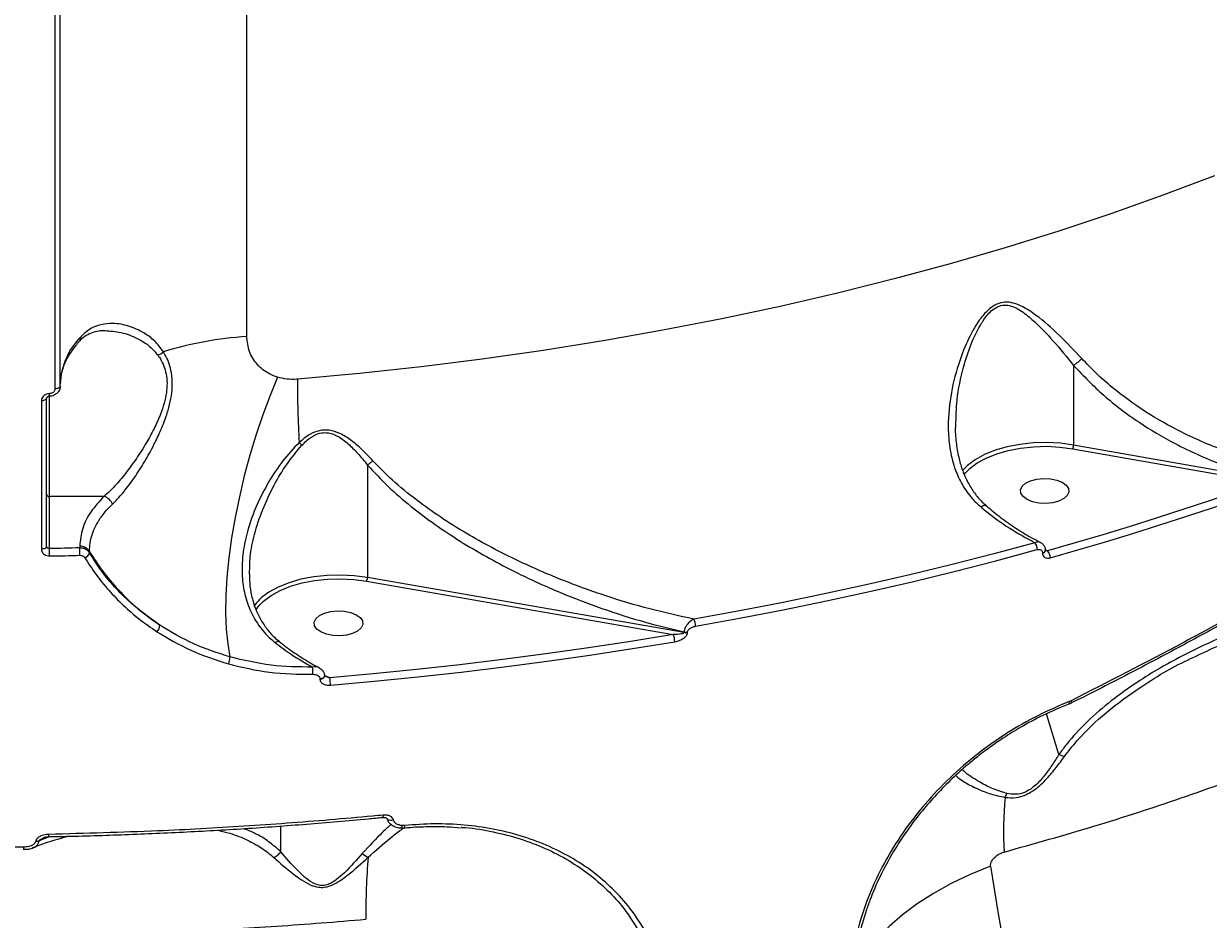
# Model space of a CAD drawing. Header units: millimetres. Extents: x -6901 to 7060, y -7557 to 6158.
# Drawn here: x 1967.4 to 2186.4, y -2627.7 to -2462.2 of the extents above; entities that cross this region are included whole.
import ezdxf

# ---------------------------------------------------------------- set-up
doc = ezdxf.new("R2010")
doc.units = ezdxf.units.MM
for name, color, linetype in [('DIKOM_ОБЪЕКТ', 7, 'Continuous'), ('DIKOM_РАЗМЕР_ЗОНА', 7, 'Continuous'), ('DIKOM_РАЗМЕР_ОБЪЕКТА', 7, 'Continuous')]:
    doc.layers.add(name, color=color, linetype=linetype)
doc.styles.add('style1', font='arial.ttf', dxfattribs={"width": 0.8})
doc.dimstyles.new('1-50', dxfattribs={"dimtxt": 300, "dimasz": 200, "dimexe": 100, "dimexo": 0, "dimgap": 100, "dimtad": 1, "dimtxsty": 'style1', "dimcen": 200, "dimclrd": 7, "dimclre": 7, "dimclrt": 7, "dimadec": 1, "dimazin": 2, "dimtfac": 1, "dimtmove": 0, "dimatfit": 2, "dimfxl": 0, "dimlwd": 25, "dimlwe": 18, "dimarcsym": 0})

# ---------------------------------------------------------------- blocks, each defined once
blk = doc.blocks.new('*D1')
at = {"layer": 'Defpoints', "color": 0, "transparency": 16777216}
for p in [(-4076.66, -462.32), (4983.51, -3127.59), (4983.51, -6854.07)]:
    blk.add_point(p, dxfattribs=at)
at = {"layer": 'DIKOM_РАЗМЕР_ОБЪЕКТА', "color": 7, "lineweight": 18, "transparency": 16777216}
for p, q in [((-4076.66, -462.32), (-4076.66, -6954.07)), ((4983.51, -3127.59), (4983.51, -6954.07))]:
    blk.add_line(p, q, dxfattribs=at)
at = {"layer": 'DIKOM_РАЗМЕР_ОБЪЕКТА', "color": 7, "lineweight": 25, "transparency": 16777216}
blk.add_line((-3876.66, -6854.07), (4783.51, -6854.07), dxfattribs=at)
at = {"layer": 'DIKOM_РАЗМЕР_ОБЪЕКТА', "color": 7, "transparency": 16777216}
for points in [[(-3876.66, -6820.74), (-3876.66, -6887.4), (-4076.66, -6854.07)], [(4783.51, -6820.74), (4783.51, -6887.4), (4983.51, -6854.07)]]:
    blk.add_solid(points, dxfattribs=at)
at = {"layer": 'DIKOM_РАЗМЕР_ОБЪЕКТА', "color": 7, "transparency": 16777216, "insert": (453.43, -6600.9), "char_height": 300, "attachment_point": 5, "style": 'style1'}
blk.add_mtext('9050', dxfattribs=at)
blk = doc.blocks.new('*D2')
at = {"layer": 'Defpoints', "color": 0, "transparency": 16777216}
for p in [(-1102.73, 4151.17), (-5819.23, -4492.42), (4721.24, -4492.42)]:
    blk.add_point(p, dxfattribs=at)
at = {"layer": 'DIKOM_РАЗМЕР_ОБЪЕКТА', "color": 7, "lineweight": 18, "transparency": 16777216}
for p, q in [((-1102.73, 4151.17), (-5919.23, 4151.17)), ((4721.24, -4492.42), (-5919.23, -4492.42))]:
    blk.add_line(p, q, dxfattribs=at)
at = {"layer": 'DIKOM_РАЗМЕР_ОБЪЕКТА', "color": 7, "lineweight": 25, "transparency": 16777216}
blk.add_line((-5819.23, 3951.17), (-5819.23, -4292.42), dxfattribs=at)
at = {"layer": 'DIKOM_РАЗМЕР_ОБЪЕКТА', "color": 7, "transparency": 16777216}
for points in [[(-5852.56, 3951.17), (-5785.89, 3951.17), (-5819.23, 4151.17)], [(-5852.56, -4292.42), (-5785.89, -4292.42), (-5819.23, -4492.42)]]:
    blk.add_solid(points, dxfattribs=at)
at = {"layer": 'DIKOM_РАЗМЕР_ОБЪЕКТА', "color": 7, "transparency": 16777216, "insert": (-6072.4, -170.63), "char_height": 300, "attachment_point": 5, "rotation": 90, "style": 'style1'}
blk.add_mtext('8650', dxfattribs=at)
blk = doc.blocks.new('*D3')
at = {"layer": 'Defpoints', "color": 0, "transparency": 16777216}
for p in [(-1553.27, 6158.28), (-6450.85, -6312.94), (5659.92, -6312.94)]:
    blk.add_point(p, dxfattribs=at)
at = {"layer": 'DIKOM_РАЗМЕР_ЗОНА', "color": 7, "lineweight": 18, "transparency": 16777216}
for p, q in [((-1553.27, 6158.28), (-6550.85, 6158.28)), ((5659.92, -6312.94), (-6550.85, -6312.94))]:
    blk.add_line(p, q, dxfattribs=at)
at = {"layer": 'DIKOM_РАЗМЕР_ЗОНА', "color": 7, "lineweight": 25, "transparency": 16777216}
blk.add_line((-6450.85, 5958.28), (-6450.85, -6112.94), dxfattribs=at)
at = {"layer": 'DIKOM_РАЗМЕР_ЗОНА', "color": 7, "transparency": 16777216}
for points in [[(-6484.18, 5958.28), (-6417.52, 5958.28), (-6450.85, 6158.28)], [(-6484.18, -6112.94), (-6417.52, -6112.94), (-6450.85, -6312.94)]]:
    blk.add_solid(points, dxfattribs=at)
at = {"layer": 'DIKOM_РАЗМЕР_ЗОНА', "color": 7, "transparency": 16777216, "insert": (-6704.02, -77.33), "char_height": 300, "attachment_point": 5, "rotation": 90, "style": 'style1'}
blk.add_mtext('12500', dxfattribs=at)
blk = doc.blocks.new('*D4')
at = {"layer": 'Defpoints', "color": 0, "transparency": 16777216}
for p in [(-5588.2, -1083.32), (7059.54, -2218.88), (7059.54, -7457.08)]:
    blk.add_point(p, dxfattribs=at)
at = {"layer": 'DIKOM_РАЗМЕР_ЗОНА', "color": 7, "lineweight": 18, "transparency": 16777216}
for p, q in [((-5588.2, -1083.32), (-5588.2, -7557.08)), ((7059.54, -2218.88), (7059.54, -7557.08))]:
    blk.add_line(p, q, dxfattribs=at)
at = {"layer": 'DIKOM_РАЗМЕР_ЗОНА', "color": 7, "lineweight": 25, "transparency": 16777216}
blk.add_line((-5388.2, -7457.08), (6859.54, -7457.08), dxfattribs=at)
at = {"layer": 'DIKOM_РАЗМЕР_ЗОНА', "color": 7, "transparency": 16777216}
for points in [[(-5388.2, -7423.74), (-5388.2, -7490.41), (-5588.2, -7457.08)], [(6859.54, -7423.74), (6859.54, -7490.41), (7059.54, -7457.08)]]:
    blk.add_solid(points, dxfattribs=at)
at = {"layer": 'DIKOM_РАЗМЕР_ЗОНА', "color": 7, "transparency": 16777216, "insert": (735.67, -7203.9), "char_height": 300, "attachment_point": 5, "style": 'style1'}
blk.add_mtext('12650', dxfattribs=at)

msp = doc.modelspace()

# ---------------------------------------------------------------- linework, layer by layer
at = {"layer": 'DIKOM_ОБЪЕКТ', "color": 7, "linetype": 'Continuous', "lineweight": 15}
for p, q in [((2008.684, -2519.963), (2008.684, -2219.955)), ((1973.222, -2458.507), (1973.222, -2529.652)), ((1974.182, -2529.137), (1974.182, -2457.992)), ((2161.534, -2525.325), (2161.534, -2540.034)), ((1971.682, -2558.758), (1971.682, -2531.329)), ((1972.182, -2549.53), (1972.182, -2530.972)), ((1970.716, -2531.843), (1970.716, -2559.273)), ((2139.751, -2536.777), (2139.767, -2536.435)), ((2197.689, -2546.376), (2161.534, -2540.034)), ((2161.373, -2540.707), (2196.494, -2546.867)), ((2030.994, -2543.721), (2030.994, -2564.505)), ((2141.282, -2545.498), (2141.606, -2545.102)), ((1982.284, -2549.53), (1972.182, -2549.53)), ((1972.182, -2559.158), (1972.182, -2549.53)), ((1977.795, -2558.72), (1977.795, -2559.029)), ((1979.579, -2559.944), (1979.579, -2559.66)), ((2155.787, -2559.956), (2155.787, -2559.984)), ((2156.725, -2559.565), (2156.28, -2559.369)), ((2156.312, -2559.503), (2156.312, -2559.531)), ((2009.197, -2563.913), (2009.205, -2563.714)), ((2030.834, -2565.178), (2087.483, -2575.019)), ((2089.524, -2574.673), (2030.994, -2564.505)), ((2089.524, -2574.568), (2089.524, -2574.673)), ((2090.162, -2574.673), (2090.162, -2574.568)), ((2022.201, -2583.211), (2022.201, -2583.285)), ((2023.995, -2583.043), (2023.022, -2582.619)), ((2161.023, -2587.299), (2160.714, -2587.439)), ((2161.025, -2587.741), (2160.986, -2587.76)), ((2161.064, -2587.278), (2161.023, -2587.299)), ((2158.821, -2597.2), (2156.504, -2589.717)), ((2033.782, -2608.905), (2033.777, -2608.905)), ((2037.866, -2610.323), (2037.364, -2610.331)), ((2014.983, -2615.201), (2014.983, -2610.475)), ((2037.769, -2610.821), (2037.757, -2610.82)), ((1967.443, -2614.812), (1967.441, -2614.81))]:
    msp.add_line(p, q, dxfattribs=at)
at = {"layer": 'DIKOM_ОБЪЕКТ', "color": 7, "linetype": 'Continuous', "lineweight": 15, "flags": 128}
for points in [[(2187.565, -2490.246), (2178.187, -2493.808), (2168.603, -2497.221), (2158.821, -2500.481), (2148.851, -2503.587), (2138.702, -2506.534), (2128.383, -2509.321), (2117.903, -2511.944), (2107.273, -2514.401), (2096.503, -2516.69), (2085.602, -2518.809), (2074.58, -2520.756), (2063.449, -2522.529), (2052.217, -2524.126), (2040.897, -2525.546), (2029.497, -2526.787), (2018.029, -2527.849)], [(1974.182, -2529.137), (1974.164, -2529.235), (1974.11, -2529.329), (1974.022, -2529.417), (1973.903, -2529.494), (1973.758, -2529.558), (1973.592, -2529.607), (1973.412, -2529.638), (1973.222, -2529.652)], [(2014.388, -2527.497), (2012.981, -2530.877), (2011.649, -2534.426), (2010.403, -2538.107), (2009.257, -2541.884), (2008.223, -2545.72), (2007.309, -2549.578), (2006.525, -2553.418), (2005.879, -2557.203), (2005.377, -2560.897), (2005.024, -2564.461), (2004.824, -2567.862), (2004.778, -2571.065), (2004.888, -2574.039), (2005.151, -2576.754), (2005.566, -2579.184)], [(1971.682, -2531.329), (1971.663, -2531.427), (1971.609, -2531.522), (1971.52, -2531.609), (1971.401, -2531.686), (1971.255, -2531.751), (1971.088, -2531.799), (1970.907, -2531.83), (1970.716, -2531.843)], [(2141.606, -2545.102), (2142.326, -2544.38), (2143.708, -2543.341), (2145.382, -2542.421), (2147.308, -2541.644), (2149.441, -2541.028), (2151.733, -2540.586), (2154.128, -2540.329), (2156.571, -2540.263), (2159.005, -2540.39), (2161.373, -2540.707)], [(2161.534, -2540.034), (2159.092, -2539.708), (2156.582, -2539.577), (2154.062, -2539.645), (2151.592, -2539.91), (2149.229, -2540.366), (2147.029, -2541.002), (2145.043, -2541.803), (2143.317, -2542.751), (2142.877, -2543.047)], [(2142.877, -2543.047), (2141.892, -2543.824), (2140.955, -2544.8)], [(2158.432, -2546.494), (2159.439, -2546.902), (2160.182, -2547.439), (2160.601, -2548.063), (2160.661, -2548.722), (2160.359, -2549.363), (2159.719, -2549.934), (2158.792, -2550.389), (2157.654, -2550.692), (2156.396, -2550.816), (2155.121, -2550.754), (2153.932, -2550.509), (2152.925, -2550.101), (2152.182, -2549.563), (2151.763, -2548.94), (2151.702, -2548.281), (2152.004, -2547.64), (2152.645, -2547.069), (2153.572, -2546.614), (2154.71, -2546.311), (2155.968, -2546.186), (2157.243, -2546.249), (2158.432, -2546.494)], [(2196.494, -2546.867), (2191.677, -2548.578), (2186.814, -2550.255), (2181.906, -2551.896), (2176.954, -2553.502), (2171.959, -2555.072), (2166.922, -2556.606), (2161.843, -2558.104), (2156.725, -2559.565)], [(2157.204, -2560.874), (2162.334, -2559.41), (2167.425, -2557.908), (2172.474, -2556.371), (2177.481, -2554.797), (2182.444, -2553.187), (2187.364, -2551.542), (2192.239, -2549.861), (2197.067, -2548.146)], [(1971.682, -2558.758), (1971.663, -2558.856), (1971.609, -2558.951), (1971.52, -2559.038), (1971.401, -2559.116), (1971.255, -2559.18), (1971.088, -2559.228), (1970.907, -2559.26), (1970.716, -2559.273)], [(1977.795, -2559.029), (1977.093, -2559.047), (1976.392, -2559.065), (1975.69, -2559.082), (1974.989, -2559.098), (1974.287, -2559.114), (1973.585, -2559.13), (1972.884, -2559.144), (1972.182, -2559.158)], [(2154.377, -2558.07), (2146.755, -2560.125), (2139.053, -2562.1), (2131.274, -2563.992), (2123.421, -2565.802), (2115.497, -2567.529), (2107.507, -2569.171), (2099.452, -2570.728), (2091.337, -2572.201)], [(2091.636, -2573.507), (2099.769, -2572.032), (2107.841, -2570.471), (2115.85, -2568.825), (2123.79, -2567.095), (2131.661, -2565.281), (2139.457, -2563.384), (2147.176, -2561.405), (2154.815, -2559.345)], [(1972.22, -2560.53), (1972.924, -2560.516), (1973.627, -2560.501), (1974.33, -2560.486), (1975.034, -2560.47), (1975.737, -2560.453), (1976.44, -2560.436), (1977.143, -2560.418), (1977.846, -2560.4)], [(2030.994, -2564.505), (2028.551, -2564.179), (2026.041, -2564.048), (2023.522, -2564.116), (2021.051, -2564.381), (2018.689, -2564.837), (2016.488, -2565.473), (2014.502, -2566.274), (2012.777, -2567.222), (2012.336, -2567.518)], [(2011.066, -2569.573), (2011.786, -2568.851), (2013.168, -2567.811), (2014.842, -2566.892), (2016.768, -2566.115), (2018.902, -2565.498), (2021.193, -2565.057), (2023.588, -2564.8), (2026.032, -2564.734), (2028.466, -2564.861), (2030.834, -2565.178)], [(2010.368, -2570.517), (2010.728, -2569.987), (2011.066, -2569.573)], [(2027.891, -2570.965), (2028.898, -2571.373), (2029.641, -2571.91), (2030.06, -2572.534), (2030.121, -2573.193), (2029.819, -2573.834), (2029.178, -2574.405), (2028.251, -2574.86), (2027.113, -2575.163), (2025.855, -2575.288), (2024.58, -2575.225), (2023.391, -2574.98), (2022.384, -2574.572), (2021.641, -2574.034), (2021.222, -2573.411), (2021.161, -2572.752), (2021.463, -2572.111), (2022.104, -2571.54), (2023.031, -2571.085), (2024.169, -2570.782), (2025.427, -2570.657), (2026.702, -2570.72), (2027.891, -2570.965)], [(2087.483, -2575.019), (2079.69, -2576.3), (2071.851, -2577.502), (2063.968, -2578.626), (2056.043, -2579.669), (2048.081, -2580.633), (2040.083, -2581.517), (2032.054, -2582.321), (2023.995, -2583.043)], [(2024.157, -2584.408), (2032.235, -2583.684), (2040.283, -2582.879), (2048.3, -2581.993), (2056.281, -2581.027), (2064.225, -2579.98), (2072.127, -2578.854), (2079.985, -2577.649), (2087.796, -2576.365)], [(2023.044, -2582.704), (2023.007, -2582.84), (2022.893, -2582.974), (2022.71, -2583.086), (2022.473, -2583.167), (2022.201, -2583.211)], [(2161.023, -2587.299), (2161.052, -2587.432), (2161.065, -2587.548), (2161.06, -2587.642), (2161.039, -2587.71), (2161.002, -2587.752), (2160.997, -2587.754)], [(2161.064, -2587.278), (2161.09, -2587.411), (2161.101, -2587.527), (2161.095, -2587.622), (2161.072, -2587.692), (2161.034, -2587.735), (2161.027, -2587.739)], [(2033.87, -2608.409), (2033.867, -2608.568), (2033.857, -2608.701), (2033.84, -2608.804), (2033.817, -2608.872), (2033.789, -2608.903), (2033.782, -2608.905)], [(2035.802, -2609.338), (2035.522, -2609.386), (2035.25, -2609.39), (2035.007, -2609.349), (2034.813, -2609.267), (2034.683, -2609.151), (2034.644, -2609.076)], [(2037.364, -2610.331), (2037.321, -2610.498), (2037.273, -2610.637), (2037.22, -2610.742), (2037.165, -2610.807), (2037.11, -2610.831), (2037.104, -2610.831)], [(2146.172, -2617.821), (2142.438, -2619.38), (2138.919, -2621.074), (2135.642, -2622.89), (2132.634, -2624.815), (2129.918, -2626.834), (2127.514, -2628.93), (2125.442, -2631.088), (2123.718, -2633.29), (2122.355, -2635.52), (2121.363, -2637.759), (2120.751, -2639.992), (2120.721, -2640.156)]]:
    msp.add_lwpolyline(points, dxfattribs=at)
at = {"layer": 'DIKOM_ОБЪЕКТ', "color": 7, "linetype": 'Continuous', "lineweight": 15}
for centre, radius, start, end in [((1987.295, -2529.272), 13.122, 134.85889, 177.92839), ((1976.724, -2520.005), 1.316, 318.34516, 1.51502), ((2013.146, -2587.338), 67.522, 93.78846, 107.11417), ((1991.364, -2520.578), 2.936, 287.16369, 310.63002), ((2245.822, -2527.422), 227.793, 180.1074, 183.05416), ((1969.758, -2530.679), 2.467, 352.17689, 3.46976), ((2042.084, -2516.097), 33.371, 224.67378, 225.91441), ((2160.116, -2540.05), 1.418, 332.40664, 0.62783), ((1972.149, -2549.063), 0.468, 184.74312, 274.05625), ((1981.557, -2551.952), 2.528, 23.80997, 73.29471), ((1949.295, -2560.482), 22.925, 359.87919, 3.30967), ((1977.852, -2560.776), 2.056, 32.86106, 91.59168), ((1960.873, -2560.352), 16.973, 359.83675, 4.47101), ((1978.319, -2559.613), 1.302, 288.8753, 345.29496), ((2152.731, -2559.349), 2.084, 0.08818, 37.84515), ((2155.732, -2559.36), 0.599, 275.33107, 345.82916), ((2155.735, -2559.396), 0.591, 275.04371, 347.43151), ((2155.202, -2560.864), 2.002, 359.70332, 40.4546), ((2029.565, -2564.521), 1.429, 332.63688, 0.63259), ((2017.099, -2574.65), 8.576, 123.73629, 145.8703), ((2088.691, -2573.494), 2.946, 359.73498, 26.03618), ((1990.738, -2573.182), 1.894, 315.09895, 355.193), ((2084.886, -2576.333), 2.91, 359.36647, 26.84111), ((2089.843, -2572.7), 1.895, 260.29035, 279.68826), ((2089.843, -2572.805), 1.895, 260.29035, 279.68826), ((2002.863, -2579.323), 2.706, 334.70601, 2.9282), ((2016.11, -2582.012), 4.798, 355.45542, 11.41906), ((2022.278, -2582.441), 0.848, 264.81494, 334.36473), ((2018.69, -2584.364), 5.467, 359.53508, 13.9842), ((2218.895, -2611.585), 70.326, 174.73697, 182.9851), ((2146.443, -2603.758), 2.787, 330.39758, 346.90783), ((2037.237, -2610.459), 0.644, 325.8187, 12.2476), ((1969.756, -2612.128), 2.364, 351.84148, 3.71575), ((1963.534, -2614.465), 3.925, 354.92009, 2.06779), ((1969.881, -2611.668), 1.543, 263.00089, 285.95117), ((2032.435, -2612.804), 3.624, 228.43303, 248.98566), ((2142.649, -2626.136), 111.956, 174.90158, 180.78351), ((2598.598, -2548.962), 457.636, 188.65405, 205.75733)]:
    msp.add_arc(centre, radius, start, end, dxfattribs=at)
for points, knots in [([(2148.665, -2615.247), (2154.242, -2613.679), (2165.404, -2610.54), (2181.516, -2605.3), (2197.116, -2599.689), (2212.742, -2593.43), (2228.275, -2586.474), (2243.578, -2578.773), (2258.013, -2570.621), (2271.507, -2562.053), (2283.994, -2553.105), (2295.299, -2543.894), (2305.418, -2534.439), (2314.383, -2524.768), (2322.314, -2514.813), (2329.053, -2504.601), (2333.517, -2496.844), (2335.349, -2492.447), (2335.708, -2491.585)], [0, 0, 0, 0, 0.0605928, 0.1212603, 0.1819278, 0.24252, 0.3107042, 0.3791082, 0.4476212, 0.5161312, 0.5845273, 0.6527065, 0.7187281, 0.7849574, 0.8512909, 0.9176218, 0.9838461, 1, 1, 1, 1]), ([(2163.038, -2524.041), (2161.667, -2522.59), (2158.887, -2519.648), (2155.252, -2516.432), (2152.472, -2514.586), (2150.676, -2513.824), (2149.221, -2513.545), (2147.695, -2513.77), (2146.029, -2514.7), (2144.891, -2515.913), (2143.348, -2517.984), (2141.782, -2520.882), (2139.966, -2525.628), (2138.636, -2531.141), (2138.218, -2536.495), (2138.636, -2541.049), (2139.519, -2544.468), (2140.91, -2547.454), (2142.51, -2549.744), (2143.827, -2550.961), (2144.38, -2551.472)], [0, 0, 0, 0, 0.0952086, 0.192956, 0.244799, 0.2710694, 0.2981702, 0.3242901, 0.3503878, 0.3910754, 0.4019423, 0.4719639, 0.5438093, 0.6393961, 0.7378509, 0.7988545, 0.8613635, 0.9113743, 0.9628373, 1, 1, 1, 1]), ([(2139.767, -2536.435), (2139.795, -2534.843), (2139.858, -2531.22), (2140.984, -2526.154), (2142.492, -2521.351), (2143.888, -2518.446), (2145.262, -2516.352), (2146.247, -2515.158), (2147.749, -2514.245), (2149.08, -2514.086), (2150.295, -2514.392), (2151.106, -2514.802), (2152.32, -2515.538), (2154.509, -2517.317), (2157.794, -2520.707), (2160.287, -2523.785), (2161.534, -2525.325)], [0, 0, 0, 0, 0.1084066, 0.2467393, 0.3466583, 0.446201, 0.4610788, 0.5155062, 0.5491806, 0.5827238, 0.614877, 0.647239, 0.6541121, 0.7260627, 0.862981, 1, 1, 1, 1]), ([(1993.275, -2522.806), (1992.753, -2522.098), (1991.706, -2520.682), (1989.43, -2519.087), (1986.815, -2517.911), (1984.09, -2517.449), (1981.673, -2517.696), (1979.655, -2518.472), (1978.553, -2519.494), (1978.039, -2519.971)], [0, 0, 0, 0, 0.1281519, 0.256737, 0.426815, 0.5968754, 0.737309, 0.8775692, 1, 1, 1, 1]), ([(1982.523, -2518.91), (1982.11, -2518.917), (1981.193, -2518.931), (1979.923, -2519.287), (1978.778, -2519.914), (1978.047, -2520.466), (1977.735, -2520.86), (1977.708, -2520.894)], [0, 0, 0, 0, 0.2204654, 0.4894384, 0.755866, 0.979002, 1, 1, 1, 1]), ([(1982.458, -2518.889), (1983.447, -2518.956), (1985.432, -2519.091), (1988.167, -2520.124), (1990.557, -2521.484), (1991.673, -2522.751), (1992.23, -2523.382)], [0, 0, 0, 0, 0.2868244, 0.5754072, 0.7881523, 1, 1, 1, 1]), ([(2014.388, -2527.497), (2013.868, -2527.308), (2012.414, -2526.781), (2010.489, -2525.206), (2008.973, -2522.788), (2008.781, -2520.911), (2008.684, -2519.963)], [0, 0, 0, 0, 0.1529582, 0.4283715, 0.7114365, 1, 1, 1, 1]), ([(1977.704, -2520.884), (1977.465, -2521.153), (1976.767, -2521.939), (1975.828, -2523.267), (1974.983, -2524.864), (1974.429, -2526.481), (1974.205, -2527.792), (1974.187, -2528.568), (1974.182, -2528.797)], [0, 0, 0, 0, 0.1034032, 0.3019183, 0.5017467, 0.7047523, 0.9124638, 1, 1, 1, 1]), ([(1992.23, -2523.382), (1992.328, -2523.523), (1992.956, -2524.426), (1993.657, -2525.986), (1993.973, -2528.17), (1993.924, -2529.487), (1993.744, -2530.876), (1993.423, -2532.338), (1992.66, -2534.576), (1991.557, -2537.02), (1990.048, -2539.783), (1988.259, -2542.599), (1986.275, -2545.301), (1984.253, -2547.704), (1982.946, -2548.916), (1982.284, -2549.53)], [0, 0, 0, 0, 0.0201026, 0.1287256, 0.185266, 0.244004, 0.2548621, 0.316791, 0.3805891, 0.4664182, 0.554628, 0.6638209, 0.7761645, 0.8865515, 1, 1, 1, 1]), ([(1983.87, -2550.931), (1984.494, -2550.288), (1985.741, -2549.001), (1987.662, -2546.452), (1989.565, -2543.55), (1991.261, -2540.543), (1992.701, -2537.565), (1993.738, -2534.945), (1994.452, -2532.527), (1994.865, -2530.347), (1994.962, -2528.21), (1994.667, -2525.718), (1993.974, -2523.955), (1993.369, -2522.959), (1993.275, -2522.806)], [0, 0, 0, 0, 0.1101019, 0.2202196, 0.3292883, 0.4383095, 0.5249622, 0.6115146, 0.6753415, 0.7390959, 0.8039962, 0.8688892, 0.9797331, 1, 1, 1, 1]), ([(2163.038, -2524.041), (2162.99, -2524.091), (2162.836, -2524.25), (2162.501, -2524.566), (2162.022, -2524.975), (2161.698, -2525.207), (2161.535, -2525.323)], [0, 0, 0, 0, 0.1074507, 0.3494457, 0.6747002, 1, 1, 1, 1]), ([(2199.017, -2543.804), (2196.053, -2543.059), (2191.572, -2541.932), (2185.73, -2539.647), (2180.554, -2537.267), (2174.737, -2533.966), (2169.569, -2530.208), (2165.705, -2526.829), (2163.927, -2524.971), (2163.038, -2524.041)], [0, 0, 0, 0, 0.2227143, 0.3367326, 0.4507465, 0.6310033, 0.8132762, 0.9066448, 1, 1, 1, 1]), ([(2161.534, -2525.325), (2161.534, -2525.325), (2161.534, -2525.324), (2161.535, -2525.323), (2161.535, -2525.323), (2161.535, -2525.323)], [0, 0, 0, 0, 0.4001243, 0.7633891, 1, 1, 1, 1]), ([(2161.535, -2525.323), (2163.343, -2527.209), (2167.004, -2531.032), (2173.412, -2535.813), (2179.322, -2539.337), (2184.45, -2541.826), (2188.764, -2543.599), (2193.183, -2545.125), (2196.187, -2545.9), (2197.689, -2546.287)], [0, 0, 0, 0, 0.1852048, 0.3752208, 0.5580264, 0.6672719, 0.7765212, 0.8882597, 1, 1, 1, 1]), ([(1974.163, -2529.171), (1974.167, -2529.222), (1974.191, -2529.494), (1974.004, -2529.976), (1973.592, -2530.522), (1972.98, -2530.883), (1972.478, -2531.042), (1972.216, -2531.01), (1972.2, -2531.008)], [0, 0, 0, 0, 0.0531024, 0.2781665, 0.5037817, 0.7375308, 0.9841389, 1, 1, 1, 1]), ([(2018.029, -2527.849), (2017.971, -2527.854), (2017.331, -2527.904), (2016.077, -2527.899), (2014.958, -2527.632), (2014.388, -2527.497)], [0, 0, 0, 0, 0.0468161, 0.5142798, 1, 1, 1, 1]), ([(1627.788, -2530.952), (1629, -2532.065), (1633.78, -2536.45), (1643.216, -2543.776), (1655.935, -2552.806), (1669.561, -2561.353), (1683.922, -2569.435), (1699.271, -2577.174), (1715.591, -2584.53), (1732.849, -2591.468), (1750.675, -2597.84), (1768.995, -2603.638), (1787.727, -2608.866), (1807.166, -2613.606), (1827.273, -2617.821), (1847.992, -2621.485), (1868.887, -2624.52), (1889.883, -2626.931), (1910.906, -2628.735), (1932.278, -2629.961), (1953.939, -2630.579), (1975.82, -2630.578), (1995.925, -2629.989), (2014.234, -2629.012), (2025.21, -2628.115), (2030.703, -2627.667)], [0, 0, 0, 0, 0.0156974, 0.0618723, 0.1080096, 0.1528784, 0.1977815, 0.2426503, 0.2888188, 0.3350248, 0.3811934, 0.4261358, 0.4711129, 0.5160556, 0.5622975, 0.608577, 0.654819, 0.6998737, 0.7449631, 0.790018, 0.8363724, 0.8827642, 0.9291188, 0.9645261, 1, 1, 1, 1]), ([(1972.22, -2530.529), (1972.109, -2530.538), (1971.829, -2530.559), (1971.407, -2530.721), (1971.025, -2531.019), (1970.766, -2531.409), (1970.733, -2531.699), (1970.716, -2531.843)], [0, 0, 0, 0, 0.1418399, 0.3567141, 0.5713141, 0.7857549, 1, 1, 1, 1]), ([(1972.202, -2531.019), (1972.171, -2531.019), (1972.085, -2531.019), (1971.947, -2531.059), (1971.817, -2531.128), (1971.729, -2531.209), (1971.684, -2531.289), (1971.68, -2531.314), (1971.682, -2531.331), (1971.682, -2531.331)], [0, 0, 0, 0, 0.0835488, 0.2335485, 0.3872463, 0.5495732, 0.7301753, 0.9908111, 1, 1, 1, 1]), ([(1973.222, -2529.652), (1973.211, -2529.748), (1973.189, -2529.942), (1973.016, -2530.202), (1972.762, -2530.401), (1972.481, -2530.509), (1972.294, -2530.524), (1972.22, -2530.529)], [0, 0, 0, 0, 0.2142445, 0.4285724, 0.6431741, 0.8580728, 1, 1, 1, 1]), ([(2031.994, -2542.934), (2031.311, -2542.212), (2030.048, -2540.876), (2028.043, -2539.142), (2026.063, -2537.876), (2024.021, -2537.177), (2022.05, -2537.264), (2020.103, -2538.08), (2018.991, -2539.019), (2018.353, -2539.559)], [0, 0, 0, 0, 0.1839826, 0.3401612, 0.4956536, 0.6241861, 0.737469, 0.8492176, 1, 1, 1, 1]), ([(2018.866, -2540.067), (2019.425, -2539.522), (2020.383, -2538.587), (2022.018, -2537.801), (2023.139, -2537.705), (2024.307, -2537.854), (2025.742, -2538.448), (2027.477, -2539.791), (2029.267, -2541.588), (2030.385, -2542.969), (2030.994, -2543.721)], [0, 0, 0, 0, 0.1504191, 0.2579348, 0.3421027, 0.3655874, 0.4905454, 0.6470398, 0.8079139, 1, 1, 1, 1]), ([(2139.652, -2536.768), (2139.651, -2536.825), (2139.617, -2537.87), (2139.826, -2539.829), (2140.278, -2542.454), (2140.994, -2544.823), (2141.934, -2546.947), (2143.158, -2548.881), (2144.304, -2550.302), (2145.126, -2550.979), (2145.374, -2551.183)], [0, 0, 0, 0, 0.0102687, 0.1881869, 0.3587947, 0.502142, 0.6529462, 0.799548, 0.9394583, 1, 1, 1, 1]), ([(2018.353, -2539.559), (2017.322, -2540.661), (2015.235, -2542.891), (2012.665, -2546.839), (2010.433, -2551.124), (2008.83, -2555.508), (2007.91, -2559.819), (2007.71, -2563.689), (2008.153, -2567.269), (2009.151, -2570.444), (2010.792, -2573.387), (2012.507, -2575.357), (2013.668, -2576.32), (2013.925, -2576.534)], [0, 0, 0, 0, 0.1027357, 0.208026, 0.3199229, 0.4345863, 0.5337331, 0.63555, 0.7190789, 0.8048847, 0.8885106, 0.9753356, 1, 1, 1, 1]), ([(2009.205, -2563.714), (2009.217, -2562.715), (2009.244, -2560.331), (2010.078, -2556.366), (2011.548, -2551.897), (2013.601, -2547.576), (2015.974, -2543.53), (2017.896, -2541.229), (2018.866, -2540.067)], [0, 0, 0, 0, 0.1201928, 0.2866896, 0.471421, 0.6604352, 0.8286463, 1, 1, 1, 1]), ([(2030.994, -2543.721), (2030.994, -2543.72), (2030.994, -2543.718), (2030.995, -2543.716), (2030.996, -2543.715), (2030.996, -2543.714)], [0, 0, 0, 0, 0.419486, 0.7630073, 1, 1, 1, 1]), ([(2031.994, -2542.934), (2031.963, -2542.961), (2031.798, -2543.107), (2031.452, -2543.395), (2031.158, -2543.601), (2030.996, -2543.714)], [0, 0, 0, 0, 0.0926998, 0.4977902, 1, 1, 1, 1]), ([(2030.996, -2543.714), (2032.244, -2545.056), (2034.756, -2547.757), (2039, -2551.379), (2043.457, -2554.734), (2048.117, -2557.82), (2052.952, -2560.682), (2058.754, -2563.758), (2065.536, -2566.903), (2073.371, -2569.961), (2081.376, -2572.588), (2086.808, -2573.908), (2089.524, -2574.568)], [0, 0, 0, 0, 0.0822817, 0.1655633, 0.2475161, 0.32949, 0.4129251, 0.4963688, 0.6209049, 0.7454527, 0.8727283, 1, 1, 1, 1]), ([(2091.337, -2572.201), (2088.608, -2571.605), (2083.149, -2570.414), (2074.978, -2567.954), (2066.855, -2565.011), (2058.187, -2561.234), (2050.738, -2557.31), (2044.518, -2553.422), (2039.945, -2550.166), (2035.69, -2546.713), (2033.178, -2544.145), (2031.994, -2542.934)], [0, 0, 0, 0, 0.126975, 0.2539551, 0.3836715, 0.5133751, 0.6746727, 0.7565617, 0.8384273, 0.9238212, 1, 1, 1, 1]), ([(1982.284, -2549.53), (1981.438, -2550.445), (1979.695, -2552.329), (1978.121, -2555.441), (1977.905, -2557.617), (1977.795, -2558.72)], [0, 0, 0, 0, 0.3175086, 0.6539161, 1, 1, 1, 1]), ([(1979.579, -2559.66), (1979.675, -2558.639), (1979.87, -2556.567), (1981.277, -2553.89), (1982.759, -2552.028), (1983.622, -2551.176), (1983.87, -2550.931)], [0, 0, 0, 0, 0.3362359, 0.6822421, 0.9087879, 1, 1, 1, 1]), ([(2144.38, -2551.472), (2144.4, -2551.458), (2144.561, -2551.345), (2144.856, -2551.187), (2145.179, -2551.11), (2145.288, -2551.194), (2145.336, -2551.23)], [0, 0, 0, 0, 0.0464122, 0.3750181, 0.7286694, 1, 1, 1, 1]), ([(2145.342, -2551.211), (2146.237, -2551.952), (2148.038, -2553.443), (2150.828, -2555.391), (2153.301, -2556.938), (2154.841, -2557.714), (2155.427, -2558.01)], [0, 0, 0, 0, 0.273536, 0.5505728, 0.8288022, 1, 1, 1, 1]), ([(2144.38, -2551.472), (2144.653, -2551.696), (2146.369, -2553.105), (2149.679, -2555.523), (2152.79, -2557.21), (2154.377, -2558.07)], [0, 0, 0, 0, 0.0849866, 0.5334688, 1, 1, 1, 1]), ([(2215.369, -2557.387), (2214.853, -2557.699), (2212.273, -2559.259), (2205.498, -2563.291), (2194.867, -2569.401), (2179.468, -2577.885), (2168.011, -2583.732), (2161.064, -2587.278)], [0, 0, 0, 0, 0.0299899, 0.1499525, 0.3900724, 0.6301907, 1, 1, 1, 1]), ([(1970.716, -2559.273), (1970.724, -2559.367), (1970.742, -2559.606), (1970.922, -2559.964), (1971.262, -2560.284), (1971.713, -2560.497), (1972.051, -2560.519), (1972.22, -2560.53)], [0, 0, 0, 0, 0.1406409, 0.3551024, 0.5698532, 0.7848701, 1, 1, 1, 1]), ([(1972.182, -2559.158), (1972.126, -2559.157), (1972.013, -2559.154), (1971.863, -2559.089), (1971.75, -2558.986), (1971.69, -2558.869), (1971.684, -2558.789), (1971.682, -2558.758)], [0, 0, 0, 0, 0.215445, 0.4305936, 0.6452669, 0.8595438, 1, 1, 1, 1]), ([(1979.579, -2559.944), (1979.551, -2559.9), (1979.416, -2559.688), (1979.068, -2559.365), (1978.471, -2559.076), (1978.02, -2559.044), (1977.795, -2559.029)], [0, 0, 0, 0, 0.0806543, 0.3870891, 0.6935772, 1, 1, 1, 1]), ([(1979.579, -2559.66), (1980.37, -2560.898), (1981.96, -2563.385), (1984.978, -2566.921), (1988.478, -2570.321), (1991.237, -2572.33), (1992.625, -2573.341)], [0, 0, 0, 0, 0.237387, 0.4771611, 0.7370124, 1, 1, 1, 1]), ([(1992.625, -2573.341), (1990.564, -2571.853), (1987.442, -2569.599), (1983.948, -2565.959), (1981.558, -2563.048), (1980.233, -2560.969), (1979.579, -2559.944)], [0, 0, 0, 0, 0.3951664, 0.5986711, 0.802178, 1, 1, 1, 1]), ([(2155.416, -2558.039), (2155.263, -2557.986), (2154.953, -2557.88), (2154.57, -2558.006), (2154.377, -2558.07)], [0, 0, 0, 0, 0.4929461, 1, 1, 1, 1]), ([(2154.815, -2559.345), (2154.93, -2559.324), (2155.159, -2559.283), (2155.463, -2559.368), (2155.683, -2559.552), (2155.778, -2559.77), (2155.785, -2559.913), (2155.787, -2559.956)], [0, 0, 0, 0, 0.2336477, 0.4673431, 0.6955323, 0.9087249, 1, 1, 1, 1]), ([(2155.415, -2558.057), (2155.461, -2558.073), (2155.696, -2558.154), (2156.022, -2558.512), (2156.29, -2559.01), (2156.288, -2559.368), (2156.287, -2559.506)], [0, 0, 0, 0, 0.0805681, 0.4166706, 0.7743904, 1, 1, 1, 1]), ([(2155.787, -2559.984), (2155.791, -2560.048), (2155.801, -2560.256), (2155.937, -2560.574), (2156.256, -2560.844), (2156.7, -2560.968), (2157.036, -2560.905), (2157.204, -2560.874)], [0, 0, 0, 0, 0.0931184, 0.3039285, 0.530222, 0.7651835, 1, 1, 1, 1]), ([(2156.725, -2559.565), (2156.635, -2559.561), (2156.471, -2559.555), (2156.322, -2559.498), (2156.256, -2559.472)], [0, 0, 0, 0, 0.5532278, 1, 1, 1, 1]), ([(2215.252, -2557.835), (2214.4, -2558.357), (2210.513, -2560.74), (2203.428, -2564.896), (2194.009, -2570.289), (2184.45, -2575.57), (2174.755, -2580.742), (2166.949, -2584.8), (2162.325, -2587.098), (2161.029, -2587.743)], [0, 0, 0, 0, 0.0499448, 0.2277442, 0.4046431, 0.5808095, 0.7564364, 0.9317141, 1, 1, 1, 1]), ([(1977.846, -2560.4), (1977.959, -2560.407), (1978.185, -2560.419), (1978.485, -2560.559), (1978.659, -2560.719), (1978.727, -2560.824), (1978.741, -2560.846)], [0, 0, 0, 0, 0.3067333, 0.613284, 0.9194848, 1, 1, 1, 1]), ([(1978.741, -2560.846), (1979.409, -2561.891), (1980.746, -2563.982), (1983.134, -2566.905), (1985.809, -2569.665), (1988.773, -2572.242), (1990.977, -2573.76), (1992.079, -2574.519)], [0, 0, 0, 0, 0.1976807, 0.3953886, 0.5930934, 0.7965423, 1, 1, 1, 1]), ([(2009.177, -2563.909), (2009.179, -2564.441), (2009.184, -2565.792), (2009.529, -2567.868), (2010.165, -2570.085), (2011.093, -2572.113), (2012.294, -2573.931), (2013.514, -2575.363), (2014.433, -2576.092), (2014.774, -2576.362)], [0, 0, 0, 0, 0.109936, 0.2787611, 0.4441575, 0.6031312, 0.7585694, 0.9104329, 1, 1, 1, 1]), ([(2216.26, -2567.304), (2214.52, -2567.662), (2209.798, -2568.634), (2202.216, -2570.665), (2193.62, -2573.551), (2185.324, -2577.039), (2178.563, -2580.551), (2172.966, -2584.005), (2168.427, -2587.251), (2164.02, -2591.056), (2160.859, -2594.436), (2159.281, -2596.575), (2158.821, -2597.2)], [0, 0, 0, 0, 0.0783342, 0.212592, 0.3472661, 0.4817925, 0.6158495, 0.6916663, 0.7820708, 0.8726183, 0.9628123, 1, 1, 1, 1]), ([(2182.913, -2579.621), (2185.907, -2578.203), (2191.99, -2575.322), (2200.887, -2572.205), (2206.77, -2570.61), (2209.3, -2569.925)], [0, 0, 0, 0, 0.35564, 0.7227912, 1, 1, 1, 1]), ([(2091.337, -2572.201), (2091.102, -2572.326), (2090.639, -2572.572), (2090.082, -2573.148), (2089.745, -2573.696), (2089.566, -2574.161), (2089.538, -2574.43), (2089.524, -2574.568)], [0, 0, 0, 0, 0.2736379, 0.5372417, 0.7207916, 0.8565616, 1, 1, 1, 1]), ([(1992.079, -2574.519), (1994.115, -2575.737), (1998.236, -2578.2), (2002.934, -2579.714), (2005.31, -2580.479)], [0, 0, 0, 0, 0.4941773, 1, 1, 1, 1]), ([(2005.566, -2579.184), (2003.294, -2578.453), (1998.697, -2576.973), (1994.664, -2574.561), (1992.625, -2573.341)], [0, 0, 0, 0, 0.4941568, 1, 1, 1, 1]), ([(2089.524, -2574.673), (2089.521, -2574.687), (2089.517, -2574.72), (2089.472, -2574.773), (2089.327, -2574.863), (2088.666, -2575.036), (2088.013, -2575.026), (2087.483, -2575.019)], [0, 0, 0, 0, 0.0233241, 0.0519748, 0.1042282, 0.2733861, 1, 1, 1, 1]), ([(2087.796, -2576.365), (2088.107, -2576.293), (2088.703, -2576.156), (2089.437, -2575.765), (2089.888, -2575.353), (2090.119, -2574.995), (2090.148, -2574.781), (2090.162, -2574.673)], [0, 0, 0, 0, 0.308896, 0.5923527, 0.7697308, 0.8844916, 1, 1, 1, 1]), ([(2090.162, -2574.568), (2090.171, -2574.499), (2090.189, -2574.36), (2090.335, -2574.134), (2090.617, -2573.878), (2091.073, -2573.638), (2091.442, -2573.552), (2091.636, -2573.507)], [0, 0, 0, 0, 0.1189656, 0.2373779, 0.412303, 0.6910244, 1, 1, 1, 1]), ([(2014.737, -2576.41), (2014.688, -2576.371), (2014.571, -2576.281), (2014.283, -2576.345), (2014.046, -2576.46), (2013.941, -2576.524), (2013.925, -2576.534)], [0, 0, 0, 0, 0.2986234, 0.7073457, 0.9545742, 1, 1, 1, 1]), ([(2013.925, -2576.534), (2014.91, -2577.276), (2017.167, -2578.976), (2019.499, -2580.31), (2020.813, -2581.062)], [0, 0, 0, 0, 0.4365681, 1, 1, 1, 1]), ([(2014.75, -2576.362), (2015.005, -2576.571), (2016.15, -2577.509), (2018.252, -2578.94), (2020.438, -2580.328), (2021.709, -2580.974), (2022.046, -2581.146)], [0, 0, 0, 0, 0.1077386, 0.4853461, 0.8633505, 1, 1, 1, 1]), ([(2020.813, -2581.062), (2018.242, -2581.033), (2013.035, -2580.973), (2008.076, -2579.786), (2005.566, -2579.184)], [0, 0, 0, 0, 0.493766, 1, 1, 1, 1]), ([(2159.838, -2597.576), (2160.592, -2596.605), (2162.868, -2593.671), (2167.504, -2589.313), (2174.393, -2584.35), (2179.591, -2581.119), (2182.81, -2579.668), (2182.913, -2579.621)], [0, 0, 0, 0, 0.128955, 0.3896972, 0.6508478, 0.9888204, 1, 1, 1, 1]), ([(2005.31, -2580.479), (2007.812, -2581.079), (2012.878, -2582.295), (2018.199, -2582.359), (2020.893, -2582.392)], [0, 0, 0, 0, 0.4937612, 1, 1, 1, 1]), ([(2022.024, -2581.185), (2021.991, -2581.162), (2021.81, -2581.036), (2021.384, -2580.98), (2020.992, -2581.036), (2020.813, -2581.062)], [0, 0, 0, 0, 0.1046157, 0.5903854, 1, 1, 1, 1]), ([(2022.038, -2581.203), (2022.177, -2581.274), (2022.503, -2581.44), (2022.85, -2581.892), (2023.048, -2582.353), (2023.025, -2582.627), (2023.018, -2582.703)], [0, 0, 0, 0, 0.243372, 0.5722523, 0.8812549, 1, 1, 1, 1]), ([(2020.893, -2582.392), (2021.058, -2582.4), (2021.387, -2582.415), (2021.794, -2582.577), (2022.059, -2582.799), (2022.184, -2583.017), (2022.196, -2583.156), (2022.201, -2583.211)], [0, 0, 0, 0, 0.2718085, 0.538825, 0.7375827, 0.8966127, 1, 1, 1, 1]), ([(2022.201, -2583.285), (2022.216, -2583.404), (2022.247, -2583.64), (2022.491, -2583.968), (2022.917, -2584.255), (2023.509, -2584.424), (2023.953, -2584.413), (2024.157, -2584.408)], [0, 0, 0, 0, 0.1523115, 0.3040494, 0.5080421, 0.7732364, 1, 1, 1, 1]), ([(2023.03, -2582.71), (2023.029, -2582.708), (2023.024, -2582.7), (2023.058, -2582.737), (2023.122, -2582.782), (2023.18, -2582.803), (2023.195, -2582.808)], [0, 0, 0, 0, 0.1288295, 0.4928253, 0.8747774, 1, 1, 1, 1]), ([(2023.995, -2583.043), (2023.859, -2583.016), (2023.589, -2582.963), (2023.326, -2582.859), (2023.195, -2582.808)], [0, 0, 0, 0, 0.5019468, 1, 1, 1, 1]), ([(2160.714, -2587.439), (2158.765, -2588.26), (2154.868, -2589.902), (2149.176, -2593.193), (2143.73, -2597.034), (2138.635, -2601.431), (2133.991, -2606.308), (2129.894, -2611.595), (2126.423, -2617.212), (2123.651, -2623.08), (2121.637, -2629.099), (2120.435, -2635.17), (2119.999, -2641.222), (2120.414, -2645.128), (2120.622, -2647.082)], [0, 0, 0, 0, 0.0836187, 0.1671668, 0.2504173, 0.333853, 0.4173037, 0.5004878, 0.5837388, 0.6671392, 0.7504579, 0.833396, 0.9166279, 1, 1, 1, 1]), ([(2160.635, -2587.91), (2159.024, -2588.579), (2156.038, -2589.82), (2151.997, -2591.997), (2148.743, -2594.003), (2146.166, -2595.784), (2143.995, -2597.418), (2140.606, -2600.174), (2136.082, -2604.475), (2131.534, -2609.995), (2128.139, -2615.15), (2125.726, -2619.634), (2124.141, -2623.338), (2123.085, -2626.334), (2122.295, -2628.969), (2121.515, -2632.291), (2120.902, -2636.422), (2120.636, -2641.349), (2121.014, -2644.797), (2121.218, -2646.656)], [0, 0, 0, 0, 0.0701805, 0.130068, 0.179108, 0.2176962, 0.2497968, 0.2824371, 0.3832491, 0.4844466, 0.5525077, 0.6196006, 0.6820017, 0.7112416, 0.7464533, 0.7928296, 0.850293, 0.9192736, 1, 1, 1, 1]), ([(2160.628, -2587.9), (2160.617, -2587.918), (2160.602, -2587.943), (2160.576, -2587.94), (2160.569, -2587.939)], [0, 0, 0, 0, 0.7363664, 1, 1, 1, 1]), ([(2161.099, -2587.699), (2161.019, -2587.745), (2160.853, -2587.837), (2160.676, -2587.89), (2160.585, -2587.917)], [0, 0, 0, 0, 0.4886236, 1, 1, 1, 1]), ([(2160.714, -2587.439), (2160.719, -2587.52), (2160.73, -2587.686), (2160.696, -2587.846), (2160.646, -2587.886), (2160.628, -2587.9)], [0, 0, 0, 0, 0.3786074, 0.7767731, 1, 1, 1, 1]), ([(2158.825, -2597.206), (2158.825, -2597.207), (2158.734, -2597.355), (2158.222, -2598.16), (2157.269, -2599.64), (2155.798, -2601.602), (2154.197, -2603.265), (2152.459, -2604.305), (2150.739, -2604.674), (2149.722, -2604.491), (2149.157, -2604.389)], [0, 0, 0, 0, 0.0002777, 0.0414534, 0.2242977, 0.4065755, 0.5849808, 0.7124759, 0.8404501, 1, 1, 1, 1]), ([(2158.821, -2597.2), (2158.821, -2597.201), (2158.822, -2597.203), (2158.824, -2597.205), (2158.825, -2597.206), (2158.825, -2597.206)], [0, 0, 0, 0, 0.451964, 0.8399344, 1, 1, 1, 1]), ([(2159.838, -2597.576), (2159.814, -2597.572), (2159.666, -2597.55), (2159.335, -2597.461), (2159.005, -2597.296), (2158.825, -2597.206)], [0, 0, 0, 0, 0.0844014, 0.5003863, 1, 1, 1, 1]), ([(2148.866, -2605.134), (2149.522, -2605.19), (2150.715, -2605.293), (2152.685, -2604.754), (2154.702, -2603.539), (2156.579, -2601.716), (2158.329, -2599.62), (2159.335, -2598.258), (2159.838, -2597.576)], [0, 0, 0, 0, 0.1672653, 0.3043135, 0.4416611, 0.6370123, 0.8182895, 1, 1, 1, 1]), ([(2139.791, -2601.167), (2140.266, -2601.549), (2141.307, -2602.385), (2143.589, -2603.496), (2146.115, -2604.542), (2147.949, -2604.937), (2148.866, -2605.134)], [0, 0, 0, 0, 0.2580229, 0.5655984, 0.7830439, 1, 1, 1, 1]), ([(2149.157, -2604.389), (2148.178, -2604.084), (2146.216, -2603.473), (2143.633, -2601.998), (2141.776, -2600.867), (2141.108, -2600.134), (2141, -2600.015)], [0, 0, 0, 0, 0.2697545, 0.5403103, 0.925753, 1, 1, 1, 1]), ([(2033.776, -2608.887), (2032.896, -2608.977), (2028.237, -2609.452), (2019.75, -2610.153), (2008.337, -2610.98), (1996.911, -2611.633), (1985.469, -2612.111), (1977.196, -2612.38), (1972.732, -2612.441), (1972.096, -2612.45)], [0, 0, 0, 0, 0.0433098, 0.2293383, 0.4149248, 0.5998573, 0.7843595, 0.969268, 1, 1, 1, 1]), ([(2033.87, -2608.409), (2033.215, -2608.472), (2029.938, -2608.786), (2021.392, -2609.546), (2008.181, -2610.521), (1990.876, -2611.479), (1978.829, -2611.797), (1972.115, -2611.975)], [0, 0, 0, 0, 0.0321575, 0.1607923, 0.4182836, 0.6757751, 1, 1, 1, 1]), ([(2035.335, -2610.162), (2034.822, -2610.62), (2033.163, -2612.101), (2031.31, -2614.121), (2030.031, -2615.515)], [0, 0, 0, 0, 0.3096009, 1, 1, 1, 1]), ([(2034.647, -2609.08), (2034.646, -2609.078), (2034.644, -2609.074), (2034.566, -2609.015), (2034.412, -2608.951), (2034.147, -2608.89), (2033.917, -2608.9), (2033.78, -2608.906)], [0, 0, 0, 0, 0.1127333, 0.2564604, 0.4281731, 0.6606458, 1, 1, 1, 1]), ([(2035.802, -2609.338), (2035.792, -2609.298), (2035.753, -2609.141), (2035.582, -2608.874), (2035.19, -2608.586), (2034.596, -2608.39), (2034.12, -2608.402), (2033.87, -2608.409)], [0, 0, 0, 0, 0.0579659, 0.2245161, 0.4300492, 0.7004905, 1, 1, 1, 1]), ([(2037.104, -2610.819), (2037.007, -2610.814), (2036.597, -2610.797), (2035.943, -2610.594), (2035.253, -2610.159), (2034.793, -2609.618), (2034.696, -2609.203), (2034.656, -2609.029)], [0, 0, 0, 0, 0.0875819, 0.3676008, 0.6126975, 0.8382883, 1, 1, 1, 1]), ([(2037.364, -2610.331), (2037.122, -2610.296), (2036.681, -2610.234), (2036.183, -2609.956), (2035.897, -2609.646), (2035.829, -2609.427), (2035.802, -2609.338)], [0, 0, 0, 0, 0.3467298, 0.6312394, 0.8513288, 1, 1, 1, 1]), ([(2082.628, -2630.307), (2081.64, -2628.704), (2079.818, -2625.747), (2076.377, -2621.987), (2072.704, -2618.831), (2068.597, -2616.125), (2064.103, -2613.9), (2059.288, -2612.159), (2054.198, -2610.907), (2048.883, -2610.185), (2043.42, -2609.931), (2039.715, -2610.192), (2037.866, -2610.323)], [0, 0, 0, 0, 0.1166819, 0.2150843, 0.3137976, 0.4122018, 0.5100607, 0.608227, 0.7060847, 0.8039541, 0.9021323, 1, 1, 1, 1]), ([(1967.456, -2614.323), (1961.539, -2614.365), (1949.704, -2614.447), (1931.917, -2614.075), (1914.126, -2613.367), (1902.307, -2612.562), (1896.397, -2612.159)], [0, 0, 0, 0, 0.2490998, 0.4981997, 0.7490997, 1, 1, 1, 1]), ([(1975.615, -2612.376), (1974.34, -2612.726), (1972.16, -2613.326), (1969.956, -2614.144), (1969.04, -2614.484)], [0, 0, 0, 0, 0.5847287, 1, 1, 1, 1]), ([(1972.115, -2611.975), (1971.955, -2611.983), (1971.449, -2612.009), (1970.727, -2612.19), (1970.129, -2612.529), (1969.8, -2612.861), (1969.729, -2613.087), (1969.693, -2613.2)], [0, 0, 0, 0, 0.1605587, 0.5081495, 0.7318574, 0.8653861, 1, 1, 1, 1]), ([(1970.305, -2613.152), (1970.47, -2613.082), (1971.003, -2612.857), (1971.534, -2612.632), (1971.902, -2612.477)], [0, 0, 0, 0, 0.3085575, 1, 1, 1, 1]), ([(1972.095, -2612.483), (1972.02, -2612.479), (1971.692, -2612.461), (1971.299, -2612.543), (1971.039, -2612.665), (1970.997, -2612.685)], [0, 0, 0, 0, 0.1990966, 0.869088, 1, 1, 1, 1]), ([(2003.485, -2611.228), (2004.17, -2611.393), (2006.034, -2611.843), (2008.674, -2612.924), (2011.428, -2614.392), (2012.932, -2615.622), (2013.688, -2616.241)], [0, 0, 0, 0, 0.1802541, 0.4901613, 0.7439354, 1, 1, 1, 1]), ([(2014.983, -2615.201), (2014.246, -2614.552), (2012.764, -2613.248), (2010.474, -2611.863), (2008.889, -2611.225), (2008.223, -2610.957)], [0, 0, 0, 0, 0.3645223, 0.7327789, 1, 1, 1, 1]), ([(2031.136, -2616.187), (2032.491, -2614.973), (2034.546, -2613.133), (2036.689, -2611.482), (2037.463, -2610.941), (2037.627, -2610.827)], [0, 0, 0, 0, 0.604328, 0.916212, 1, 1, 1, 1]), ([(2037.934, -2610.802), (2037.781, -2610.822), (2037.503, -2610.86), (2037.232, -2610.816), (2037.109, -2610.796)], [0, 0, 0, 0, 0.5474281, 1, 1, 1, 1]), ([(2048.195, -2610.799), (2047.364, -2610.729), (2045.265, -2610.552), (2041.823, -2610.585), (2039.167, -2610.679), (2037.81, -2610.851), (2037.762, -2610.857)], [0, 0, 0, 0, 0.2431725, 0.6145272, 0.9863465, 1, 1, 1, 1]), ([(2048.318, -2610.669), (2048.361, -2610.67), (2050.18, -2610.744), (2053.653, -2611.347), (2058.646, -2612.529), (2063.353, -2614.254), (2067.75, -2616.436), (2071.769, -2619.095), (2075.361, -2622.195), (2078.728, -2625.887), (2080.51, -2628.788), (2081.477, -2630.362)], [0, 0, 0, 0, 0.0028669, 0.1241076, 0.2454107, 0.3670985, 0.4884094, 0.6105124, 0.7330051, 0.8551139, 1, 1, 1, 1]), ([(1969.057, -2614.516), (1969.03, -2614.529), (1968.731, -2614.675), (1968.175, -2614.781), (1967.656, -2614.785), (1967.443, -2614.786)], [0, 0, 0, 0, 0.0557724, 0.6109531, 1, 1, 1, 1]), ([(1969.693, -2613.2), (1969.659, -2613.308), (1969.592, -2613.524), (1969.283, -2613.834), (1968.727, -2614.141), (1968.066, -2614.297), (1967.602, -2614.317), (1967.456, -2614.323)], [0, 0, 0, 0, 0.1388677, 0.2767581, 0.4965875, 0.8418666, 1, 1, 1, 1]), ([(1969.046, -2614.507), (1969.085, -2614.5), (1969.395, -2614.441), (1969.775, -2614.13), (1970.172, -2613.671), (1970.26, -2613.329), (1970.305, -2613.152)], [0, 0, 0, 0, 0.0559777, 0.4501387, 0.7166373, 1, 1, 1, 1]), ([(1970.305, -2613.152), (1970.316, -2613.129), (1970.34, -2613.08), (1970.437, -2612.985), (1970.651, -2612.835), (1970.856, -2612.741), (1970.993, -2612.678)], [0, 0, 0, 0, 0.091558, 0.1961397, 0.4602933, 1, 1, 1, 1]), ([(2013.688, -2616.241), (2013.726, -2616.223), (2013.969, -2616.115), (2014.449, -2615.82), (2014.792, -2615.427), (2014.98, -2615.213)], [0, 0, 0, 0, 0.0794427, 0.4972088, 1, 1, 1, 1]), ([(2013.688, -2616.241), (2014.836, -2617.262), (2016.389, -2618.643), (2018.782, -2620.402), (2020.282, -2621.286), (2021.747, -2621.759), (2023.006, -2621.789), (2024.326, -2621.457), (2025.801, -2620.661), (2028.227, -2618.845), (2029.915, -2617.302), (2031.136, -2616.187)], [0, 0, 0, 0, 0.2657847, 0.3593746, 0.4543041, 0.5177532, 0.5632823, 0.6085749, 0.6803165, 0.7688737, 1, 1, 1, 1]), ([(2014.98, -2615.213), (2014.98, -2615.212), (2014.982, -2615.21), (2014.983, -2615.205), (2014.983, -2615.202), (2014.983, -2615.201)], [0, 0, 0, 0, 0.2414915, 0.568572, 1, 1, 1, 1]), ([(2030.031, -2615.515), (2028.981, -2616.703), (2027.54, -2618.333), (2025.438, -2620.259), (2024.166, -2621.102), (2022.999, -2621.45), (2021.883, -2621.388), (2020.617, -2620.832), (2019.323, -2619.868), (2017.3, -2617.891), (2015.924, -2616.32), (2014.981, -2615.214), (2014.98, -2615.213)], [0, 0, 0, 0, 0.2369819, 0.325274, 0.3938171, 0.4351335, 0.4764529, 0.536457, 0.630861, 0.7257811, 0.9996849, 1, 1, 1, 1]), ([(2146.172, -2617.821), (2146.167, -2617.73), (2146.157, -2617.54), (2146.265, -2617.146), (2146.513, -2616.69), (2147.035, -2616.08), (2147.605, -2615.679), (2148.208, -2615.39), (2148.483, -2615.304), (2148.665, -2615.247)], [0, 0, 0, 0, 0.0767349, 0.1605272, 0.3174071, 0.466124, 0.7624948, 0.8428295, 1, 1, 1, 1])]:
    msp.add_open_spline(points, degree=3, knots=knots, dxfattribs=at)

# ---------------------------------------------------------------- dimensions: what is measured, and where the dimension line sits
at = {"layer": 'DIKOM_РАЗМЕР_ЗОНА'}
dim = msp.add_linear_dim(base=(-6450.85, -6312.937), p1=(-1553.272, 6158.285), p2=(5659.925, -6312.937), angle=90, text='12500', dimstyle='1-50', dxfattribs=at)
dim.commit()
dim.dimension.update_dxf_attribs({"geometry": '*D3', "text_midpoint": (-6450.85, -77.326), "dimtype": 160})
dim = msp.add_linear_dim(base=(7059.538, -7457.077), p1=(-5588.199, -1083.325), p2=(7059.538, -2218.883), text='12650', dimstyle='1-50', dxfattribs=at)
dim.commit()
dim.dimension.update_dxf_attribs({"geometry": '*D4', "text_midpoint": (735.669, -7457.077), "dimtype": 160})
at = {"layer": 'DIKOM_РАЗМЕР_ОБЪЕКТА'}
dim = msp.add_linear_dim(base=(-5819.225, -4492.425), p1=(-1102.732, 4151.169), p2=(4721.24, -4492.425), angle=90, text='8650', dimstyle='1-50', dxfattribs=at)
dim.commit()
dim.dimension.update_dxf_attribs({"geometry": '*D2', "text_midpoint": (-5819.225, -170.628), "dimtype": 160})
dim = msp.add_linear_dim(base=(4983.514, -6854.07), p1=(-4076.663, -462.325), p2=(4983.514, -3127.595), text='9050', dimstyle='1-50', dxfattribs=at)
dim.commit()
dim.dimension.update_dxf_attribs({"geometry": '*D1', "text_midpoint": (453.425, -6854.07), "dimtype": 160})

doc.saveas('drawing.dxf')
